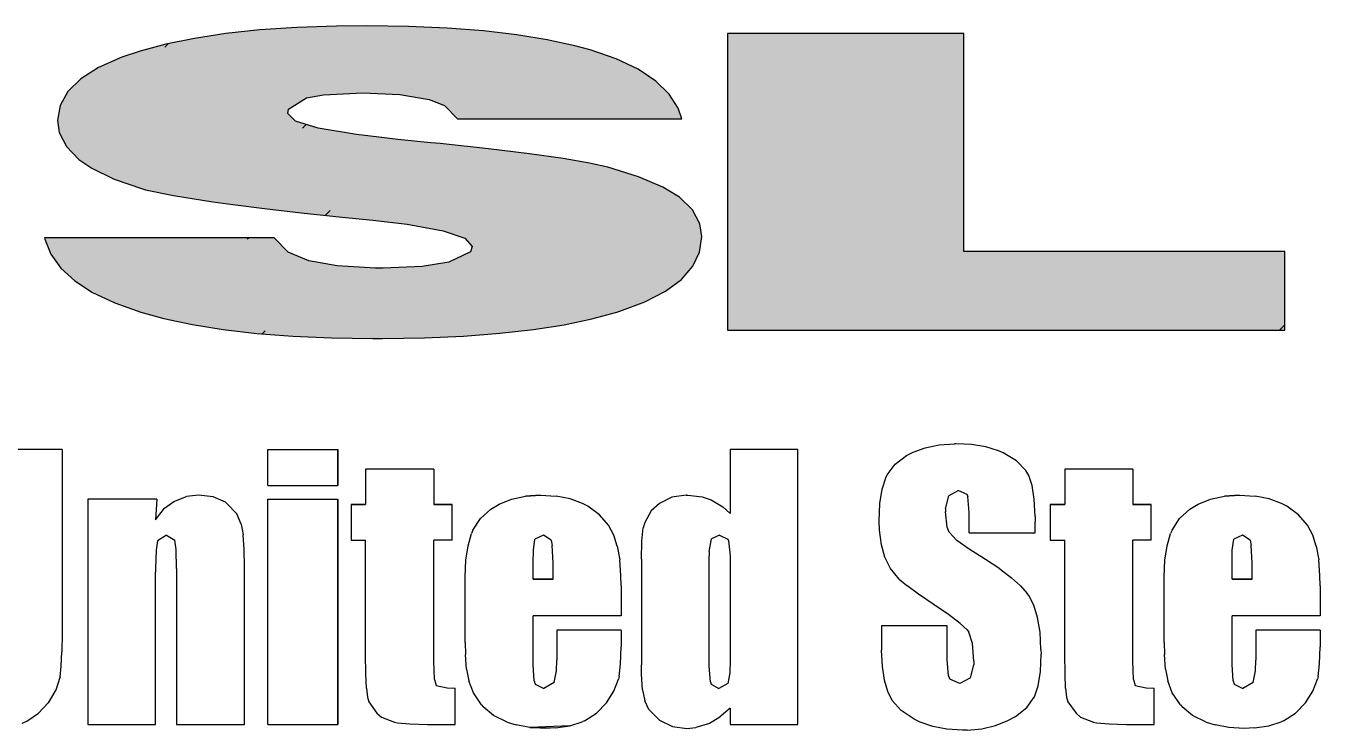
# Model space of a CAD drawing. Header units: millimetres. Extents: x -74 to 521, y -177 to 244.
# Drawn here: x 462.7 to 469.84, y -85.91 to -82.03 of the extents above; entities that cross this region are included whole.
import ezdxf

# ---------------------------------------------------------------- set-up
doc = ezdxf.new("R2010")
doc.units = ezdxf.units.MM

# ---------------------------------------------------------------- blocks, each defined once
blk = doc.blocks.new('Unknown-251777438-5458')
at = {"linetype": 'Continuous'}
for points in [[(464.8091, -82.0317), (464.5793, -82.0282), (462.9308, -82.391)], [(464.5793, -82.0282), (464.4128, -82.03), (462.9308, -82.391)], [(464.4128, -82.03), (464.1943, -82.0378), (462.9308, -82.391)], [(465.0233, -82.0404), (464.8091, -82.0317), (462.9308, -82.391)], [(464.1943, -82.0378), (463.9905, -82.0509), (462.9308, -82.391)], [(465.2227, -82.0562), (465.0233, -82.0404), (462.9308, -82.391)], [(463.9905, -82.0509), (463.8023, -82.071), (462.9308, -82.391)], [(465.4065, -82.0772), (465.2227, -82.0562), (462.9308, -82.391)], [(463.8023, -82.071), (463.6298, -82.0973), (462.9308, -82.391)], [(465.5748, -82.1043), (465.4065, -82.0772), (462.9308, -82.391)], [(467.8729, -82.0701), (466.5696, -82.0701), (467.8729, -83.2729)], [(466.5696, -82.0701), (466.5696, -83.7072), (467.8729, -83.2729)], [(463.6298, -82.0973), (463.4719, -82.1287), (462.9308, -82.391)], [(465.7274, -82.1384), (465.5748, -82.1043), (462.9308, -82.391)], [(463.4719, -82.1287), (463.3289, -82.1672), (462.9308, -82.391)], [(465.8106, -82.1602), (465.7274, -82.1384), (462.9308, -82.391)], [(465.9554, -82.2109), (465.8106, -82.1602), (462.9308, -82.391)], [(463.3289, -82.1672), (463.2283, -82.2013), (462.9308, -82.391)], [(463.2283, -82.2013), (463.1008, -82.2581), (462.9308, -82.391)], [(466.0768, -82.2677), (465.9554, -82.2109), (462.9308, -82.391)], [(463.1008, -82.2581), (463.0019, -82.3211), (462.9308, -82.391)], [(466.174, -82.3324), (466.0768, -82.2677), (462.9308, -82.391)], [(466.2477, -82.4041), (466.174, -82.3324), (462.9308, -82.391)], [(462.8884, -82.467), (462.8745, -82.5492), (462.9308, -82.391)], [(462.8745, -82.5492), (462.884, -82.6157), (462.9308, -82.391)], [(462.884, -82.6157), (462.923, -82.6935), (462.9308, -82.391)], [(462.923, -82.6935), (462.9924, -82.7651), (462.9308, -82.391)], [(462.9924, -82.7651), (463.0626, -82.8132), (462.9308, -82.391)], [(463.0626, -82.8132), (463.1866, -82.8735), (462.9308, -82.391)], [(463.1866, -82.8735), (463.3427, -82.9269), (462.9308, -82.391)], [(463.3427, -82.9269), (463.3592, -82.9321), (462.9308, -82.391)], [(463.3592, -82.9321), (463.5136, -82.9636), (462.9308, -82.391)], [(463.5136, -82.9636), (463.7312, -82.9985), (462.9308, -82.391)], [(463.7312, -82.9985), (463.8413, -83.0134), (462.9308, -82.391)], [(463.8413, -83.0134), (464.0156, -83.0361), (462.9308, -82.391)], [(464.0156, -83.0361), (464.2168, -83.0597), (462.9308, -82.391)], [(464.2168, -83.0597), (464.444, -83.0842), (462.9308, -82.391)], [(464.444, -83.0842), (464.6122, -83.1008), (462.9308, -82.391)], [(464.6122, -83.1008), (464.8021, -83.1227), (462.9308, -82.391)], [(464.8021, -83.1227), (465.0016, -83.1585), (462.9308, -82.391)], [(465.0016, -83.1585), (465.1204, -83.1996), (462.9308, -82.391)], [(465.1204, -83.1996), (466.1133, -83.5501), (462.9308, -82.391)], [(466.1133, -83.5501), (466.226, -83.4916), (462.9308, -82.391)], [(466.226, -83.4916), (466.3144, -83.4269), (462.9308, -82.391)], [(466.3144, -83.4269), (466.3769, -83.3543), (462.9308, -82.391)], [(466.3769, -83.3543), (466.415, -83.2757), (462.9308, -82.391)], [(466.415, -83.2757), (466.4272, -83.1909), (462.9308, -82.391)], [(466.4272, -83.1909), (466.4168, -83.12), (462.9308, -82.391)], [(466.4168, -83.12), (466.3751, -83.0422), (462.9308, -82.391)], [(466.3751, -83.0422), (466.3032, -82.9723), (462.9308, -82.391)], [(466.3032, -82.9723), (466.213, -82.9181), (462.9308, -82.391)], [(466.213, -82.9181), (466.0786, -82.8604), (462.9308, -82.391)], [(466.0786, -82.8604), (464.5229, -82.6279), (462.9308, -82.391)], [(464.5229, -82.6279), (464.3122, -82.5929), (462.9308, -82.391)], [(464.3122, -82.5929), (464.1865, -82.5536), (462.9308, -82.391)], [(464.1865, -82.5536), (464.144, -82.5107), (462.9308, -82.391)], [(464.144, -82.5107), (464.1483, -82.488), (462.9308, -82.391)], [(464.1483, -82.488), (464.2463, -82.426), (462.9308, -82.391)], [(464.2463, -82.426), (464.3417, -82.4085), (462.9308, -82.391)], [(464.3417, -82.4085), (464.5576, -82.398), (462.9308, -82.391)], [(464.5576, -82.398), (466.2477, -82.4041), (462.9308, -82.391)], [(464.7614, -82.4067), (466.2477, -82.4041), (464.5576, -82.398)], [(466.2971, -82.4819), (466.2477, -82.4041), (464.7614, -82.4067)], [(464.9235, -82.4338), (466.317, -82.5413), (464.7614, -82.4067)], [(466.317, -82.5413), (466.2971, -82.4819), (464.7614, -82.4067)], [(465.0076, -82.467), (466.317, -82.5413), (464.9235, -82.4338)], [(465.0805, -82.5413), (466.317, -82.5413), (465.0076, -82.467)], [(464.6781, -82.6462), (464.5229, -82.6279), (466.0786, -82.8604)], [(464.7501, -82.6541), (464.6781, -82.6462), (466.0786, -82.8604)], [(464.9331, -82.6725), (464.7501, -82.6541), (466.0786, -82.8604)], [(464.9842, -82.6768), (464.9331, -82.6725), (466.0786, -82.8604)], [(465.2504, -82.7057), (464.9842, -82.6768), (466.0786, -82.8604)], [(465.4768, -82.7337), (465.2504, -82.7057), (466.0786, -82.8604)], [(465.6623, -82.7599), (465.4768, -82.7337), (466.0786, -82.8604)], [(465.808, -82.7852), (465.6623, -82.7599), (466.0786, -82.8604)], [(465.9095, -82.808), (465.808, -82.7852), (466.0786, -82.8604)], [(464.0694, -83.197), (462.8025, -83.197), (464.1466, -83.2757)], [(464.1466, -83.2757), (462.8025, -83.197), (464.2593, -83.3246)], [(464.2593, -83.3246), (462.8025, -83.197), (464.4154, -83.3526)], [(462.8025, -83.197), (462.8042, -83.2048), (464.4154, -83.3526)], [(462.8042, -83.2048), (462.8372, -83.2879), (464.4154, -83.3526)], [(465.1603, -83.2451), (465.6675, -83.6769), (465.1204, -83.1996)], [(465.6675, -83.6769), (465.821, -83.6446), (465.1204, -83.1996)], [(465.821, -83.6446), (465.9589, -83.607), (465.1204, -83.1996)], [(465.9589, -83.607), (465.9745, -83.6017), (465.1204, -83.1996)], [(465.9745, -83.6017), (466.1133, -83.5501), (465.1204, -83.1996)], [(464.4154, -83.3526), (462.8372, -83.2879), (464.6278, -83.3639)], [(462.8372, -83.2879), (462.8918, -83.3648), (464.6278, -83.3639)], [(465.0311, -83.3316), (464.385, -83.7495), (465.1507, -83.2739)], [(464.385, -83.7495), (464.6122, -83.753), (465.1507, -83.2739)], [(464.6122, -83.753), (464.6669, -83.753), (465.1507, -83.2739)], [(464.6669, -83.753), (464.8975, -83.7486), (465.1507, -83.2739)], [(464.8975, -83.7486), (465.1134, -83.739), (465.1507, -83.2739)], [(465.1507, -83.2739), (465.1134, -83.739), (465.1603, -83.2451)], [(465.1134, -83.739), (465.3137, -83.7232), (465.1603, -83.2451)], [(465.3137, -83.7232), (465.4984, -83.7031), (465.1603, -83.2451)], [(465.4984, -83.7031), (465.6675, -83.6769), (465.1603, -83.2451)], [(467.8729, -83.2729), (466.5696, -83.7072), (469.643, -83.7072)], [(469.643, -83.2729), (467.8729, -83.2729), (469.643, -83.7072)], [(464.6703, -83.3639), (462.969, -83.4348), (464.8845, -83.3552)], [(462.969, -83.4348), (463.0678, -83.4986), (464.8845, -83.3552)], [(463.0678, -83.4986), (463.1901, -83.5563), (464.8845, -83.3552)], [(463.1901, -83.5563), (463.3341, -83.607), (464.8845, -83.3552)], [(464.8845, -83.3552), (463.3341, -83.607), (465.0311, -83.3316)], [(463.3341, -83.607), (463.4607, -83.6419), (465.0311, -83.3316)], [(463.4607, -83.6419), (463.6176, -83.676), (465.0311, -83.3316)], [(463.6176, -83.676), (463.7884, -83.7031), (465.0311, -83.3316)], [(463.7884, -83.7031), (463.9731, -83.725), (465.0311, -83.3316)], [(463.9731, -83.725), (464.1717, -83.7407), (465.0311, -83.3316)], [(464.1717, -83.7407), (464.385, -83.7495), (465.0311, -83.3316)], [(464.6278, -83.3639), (462.8918, -83.3648), (464.6703, -83.3639)], [(462.8918, -83.3648), (462.969, -83.4348), (464.6703, -83.3639)]]:
    blk.add_hatch(color=3, dxfattribs=at).paths.add_polyline_path(points)
at = {"color": 3, "linetype": 'Continuous'}
for p, q in [((463.8023, -82.071), (463.6298, -82.0973)), ((463.9905, -82.0509), (463.8023, -82.071)), ((464.1943, -82.0378), (463.9905, -82.0509)), ((464.4128, -82.03), (464.1943, -82.0378)), ((464.5793, -82.0282), (464.4128, -82.03)), ((464.8091, -82.0317), (464.5793, -82.0282)), ((465.0233, -82.0404), (464.8091, -82.0317)), ((465.2227, -82.0562), (465.0233, -82.0404)), ((465.4065, -82.0772), (465.2227, -82.0562)), ((465.5748, -82.1043), (465.4065, -82.0772)), ((466.5696, -82.0701), (466.5696, -83.7072)), ((467.8729, -82.0701), (466.5696, -82.0701)), ((467.8729, -83.2729), (467.8729, -82.0701)), ((463.4719, -82.1287), (463.3289, -82.1672)), ((463.4651, -82.1465), (463.4854, -82.126)), ((463.6298, -82.0973), (463.4719, -82.1287)), ((465.7274, -82.1384), (465.5748, -82.1043)), ((465.8106, -82.1602), (465.7274, -82.1384)), ((463.2283, -82.2013), (463.1008, -82.2581)), ((463.3289, -82.1672), (463.2283, -82.2013)), ((465.9554, -82.2109), (465.8106, -82.1602)), ((466.0768, -82.2677), (465.9554, -82.2109)), ((463.1008, -82.2581), (463.0019, -82.3211)), ((466.174, -82.3324), (466.0768, -82.2677)), ((463.0019, -82.3211), (462.9308, -82.391)), ((466.2477, -82.4041), (466.174, -82.3324)), ((462.9308, -82.391), (462.8884, -82.467)), ((464.1483, -82.488), (464.2463, -82.426)), ((464.2463, -82.426), (464.3417, -82.4085)), ((464.3417, -82.4085), (464.5576, -82.398)), ((464.5576, -82.398), (464.7614, -82.4067)), ((464.7614, -82.4067), (464.9235, -82.4338)), ((464.9235, -82.4338), (465.0076, -82.467)), ((466.2971, -82.4819), (466.2477, -82.4041)), ((462.8884, -82.467), (462.8745, -82.5492)), ((464.144, -82.5107), (464.1483, -82.488)), ((465.0076, -82.467), (465.0805, -82.5413)), ((466.317, -82.5413), (466.2971, -82.4819)), ((462.8745, -82.5492), (462.884, -82.6157)), ((464.1865, -82.5536), (464.144, -82.5107)), ((464.3122, -82.5929), (464.1865, -82.5536)), ((464.2258, -82.5924), (464.2459, -82.5722)), ((465.0805, -82.5413), (466.317, -82.5413)), ((462.884, -82.6157), (462.923, -82.6935)), ((464.5229, -82.6279), (464.3122, -82.5929)), ((464.6781, -82.6462), (464.5229, -82.6279)), ((464.7501, -82.6541), (464.6781, -82.6462)), ((462.923, -82.6935), (462.9924, -82.7651)), ((464.9331, -82.6725), (464.7501, -82.6541)), ((464.9842, -82.6768), (464.9331, -82.6725)), ((465.2504, -82.7057), (464.9842, -82.6768)), ((465.4768, -82.7337), (465.2504, -82.7057)), ((462.9924, -82.7651), (463.0626, -82.8132)), ((465.6623, -82.7599), (465.4768, -82.7337)), ((465.808, -82.7852), (465.6623, -82.7599)), ((465.9095, -82.808), (465.808, -82.7852)), ((463.0626, -82.8132), (463.1866, -82.8735)), ((466.0786, -82.8604), (465.9095, -82.808)), ((466.213, -82.9181), (466.0786, -82.8604)), ((463.1866, -82.8735), (463.3427, -82.9269)), ((463.3427, -82.9269), (463.3592, -82.9321)), ((463.3592, -82.9321), (463.5136, -82.9636)), ((466.3032, -82.9723), (466.213, -82.9181)), ((463.5136, -82.9636), (463.7312, -82.9985)), ((463.7312, -82.9985), (463.8413, -83.0134)), ((466.3751, -83.0422), (466.3032, -82.9723)), ((463.8413, -83.0134), (464.0156, -83.0361)), ((464.0156, -83.0361), (464.2168, -83.0597)), ((464.2168, -83.0597), (464.444, -83.0842)), ((464.3496, -83.074), (464.3769, -83.0465)), ((466.4168, -83.12), (466.3751, -83.0422)), ((464.444, -83.0842), (464.6122, -83.1008)), ((464.6122, -83.1008), (464.8021, -83.1227)), ((464.8021, -83.1227), (465.0016, -83.1585)), ((466.4272, -83.1909), (466.4168, -83.12)), ((464.0694, -83.197), (462.8025, -83.197)), ((462.8025, -83.197), (462.8042, -83.2048)), ((462.8042, -83.2048), (462.8372, -83.2879)), ((463.9206, -83.2033), (463.9269, -83.197)), ((464.1466, -83.2757), (464.0694, -83.197)), ((465.0016, -83.1585), (465.1204, -83.1996)), ((465.1204, -83.1996), (465.1603, -83.2451)), ((466.415, -83.2757), (466.4272, -83.1909)), ((462.8372, -83.2879), (462.8918, -83.3648)), ((464.2593, -83.3246), (464.1466, -83.2757)), ((465.1507, -83.2739), (465.0311, -83.3316)), ((465.1603, -83.2451), (465.1507, -83.2739)), ((466.3769, -83.3543), (466.415, -83.2757)), ((469.643, -83.2729), (467.8729, -83.2729)), ((469.643, -83.7072), (469.643, -83.2729)), ((464.4154, -83.3526), (464.2593, -83.3246)), ((464.6278, -83.3639), (464.4154, -83.3526)), ((464.8845, -83.3552), (464.6703, -83.3639)), ((465.0311, -83.3316), (464.8845, -83.3552)), ((466.3144, -83.4269), (466.3769, -83.3543)), ((462.8918, -83.3648), (462.969, -83.4348)), ((464.6703, -83.3639), (464.6278, -83.3639)), ((466.226, -83.4916), (466.3144, -83.4269)), ((462.969, -83.4348), (463.0678, -83.4986)), ((463.0678, -83.4986), (463.1901, -83.5563)), ((466.1133, -83.5501), (466.226, -83.4916)), ((463.1901, -83.5563), (463.3341, -83.607)), ((465.9745, -83.6017), (466.1133, -83.5501)), ((463.3341, -83.607), (463.4607, -83.6419)), ((463.4607, -83.6419), (463.6176, -83.676)), ((465.6675, -83.6769), (465.821, -83.6446)), ((465.821, -83.6446), (465.9589, -83.607)), ((465.9589, -83.607), (465.9745, -83.6017)), ((463.6176, -83.676), (463.7884, -83.7031)), ((463.7884, -83.7031), (463.9731, -83.725)), ((464.0023, -83.7273), (464.0198, -83.7096)), ((465.3137, -83.7232), (465.4984, -83.7031)), ((465.4984, -83.7031), (465.6675, -83.6769)), ((466.5696, -83.7072), (469.643, -83.7072)), ((469.6129, -83.7072), (469.643, -83.6769)), ((463.9731, -83.725), (464.1717, -83.7407)), ((464.1717, -83.7407), (464.385, -83.7495)), ((464.385, -83.7495), (464.6122, -83.753)), ((464.6122, -83.753), (464.6669, -83.753)), ((464.6669, -83.753), (464.8975, -83.7486)), ((464.8975, -83.7486), (465.1134, -83.739)), ((465.1134, -83.739), (465.3137, -83.7232)), ((467.5917, -84.3793), (467.6596, -84.3549)), ((467.6596, -84.3549), (467.7353, -84.3392)), ((467.7353, -84.3392), (467.8207, -84.3343)), ((467.8294, -84.3343), (467.8207, -84.3343)), ((467.9148, -84.3382), (467.8294, -84.3343)), ((467.9934, -84.351), (467.9148, -84.3382)), ((468.0632, -84.3725), (467.9934, -84.351)), ((462.8997, -84.3656), (462.5097, -84.3656)), ((462.8997, -84.3656), (462.8997, -85.3789)), ((464.0339, -84.5632), (464.0339, -84.3656)), ((464.0339, -84.3656), (464.42, -84.3656)), ((464.42, -84.3656), (464.42, -84.5632)), ((464.42, -84.5632), (464.42, -84.3656)), ((464.42, -84.3656), (464.42, -84.3656)), ((464.42, -84.5632), (464.42, -84.3656)), ((466.9572, -84.3656), (466.5827, -84.3656)), ((466.5827, -84.3656), (466.5827, -84.7177)), ((466.9572, -85.8817), (466.9572, -84.3656)), ((467.4937, -84.4458), (467.5558, -84.3979)), ((467.5558, -84.3979), (467.5917, -84.3793)), ((468.0894, -84.3832), (468.0632, -84.3725)), ((468.1632, -84.4282), (468.0894, -84.3832)), ((468.2146, -84.4801), (468.1632, -84.4282)), ((464.9498, -84.4732), (464.5733, -84.4732)), ((464.5733, -84.4732), (464.5733, -84.6688)), ((464.9498, -84.4732), (464.9498, -84.6688)), ((467.45, -84.5055), (467.4937, -84.4458)), ((468.2311, -84.5084), (468.2146, -84.4801)), ((468.8045, -84.4732), (468.429, -84.4732)), ((468.429, -84.4732), (468.429, -84.6688)), ((468.8045, -84.4732), (468.8045, -84.6688)), ((464.0339, -84.5632), (464.42, -84.5632)), ((467.4219, -84.5837), (467.4423, -84.5212)), ((467.4423, -84.5212), (467.45, -84.5055)), ((468.2485, -84.5642), (468.2311, -84.5084)), ((468.2602, -84.6395), (468.2485, -84.5642)), ((463.4217, -84.6395), (463.0404, -84.6395)), ((463.0404, -84.6395), (463.0404, -85.8817)), ((463.4217, -84.6395), (463.4149, -84.753)), ((463.5148, -84.6512), (463.5857, -84.6239)), ((463.6507, -84.617), (463.5857, -84.6239)), ((463.7331, -84.6268), (463.6507, -84.617)), ((463.8001, -84.6561), (463.7331, -84.6268)), ((464.0339, -85.8817), (464.0339, -84.6395)), ((464.0339, -84.6395), (464.42, -84.6395)), ((464.42, -84.6395), (464.42, -85.8817)), ((464.42, -85.8817), (464.42, -84.6395)), ((464.42, -84.6395), (464.42, -84.6395)), ((464.42, -85.8817), (464.42, -84.6395)), ((465.3088, -84.6659), (465.3777, -84.6385)), ((465.3777, -84.6385), (465.4543, -84.6219)), ((465.4543, -84.6219), (465.5368, -84.617)), ((465.4543, -84.6219), (465.5368, -84.617)), ((465.5368, -84.617), (465.4543, -84.6219)), ((465.5368, -84.617), (465.6231, -84.6219)), ((465.5368, -84.617), (465.5368, -84.617)), ((465.7007, -84.6366), (465.6231, -84.6219)), ((465.7696, -84.662), (465.7007, -84.6366)), ((466.2625, -84.6287), (466.1946, -84.662)), ((466.3411, -84.617), (466.2625, -84.6287)), ((466.3411, -84.617), (466.3498, -84.617)), ((466.3498, -84.617), (466.4284, -84.6258)), ((466.4284, -84.6258), (466.4779, -84.6424)), ((466.4779, -84.6424), (466.5429, -84.6816)), ((467.4093, -84.663), (467.4219, -84.5837)), ((467.7712, -84.6923), (467.7896, -84.6199)), ((467.842, -84.5906), (467.7896, -84.6199)), ((467.842, -84.5906), (467.8886, -84.6121)), ((467.8886, -84.6121), (467.8944, -84.6248)), ((467.9022, -84.7119), (467.8944, -84.6248)), ((468.265, -84.7344), (468.2602, -84.6395)), ((469.1635, -84.6659), (469.2323, -84.6385)), ((469.2323, -84.6385), (469.309, -84.6219)), ((469.309, -84.6219), (469.3915, -84.617)), ((469.309, -84.6219), (469.3915, -84.617)), ((469.3915, -84.617), (469.309, -84.6219)), ((469.3915, -84.617), (469.4778, -84.6219)), ((469.3915, -84.617), (469.3915, -84.617)), ((469.5554, -84.6366), (469.4778, -84.6219)), ((469.6243, -84.662), (469.5554, -84.6366)), ((463.4149, -84.753), (463.4644, -84.6894)), ((463.4644, -84.6894), (463.5148, -84.6512)), ((463.8001, -84.6561), (463.8078, -84.663)), ((463.8622, -84.7197), (463.8078, -84.663)), ((464.4928, -84.6688), (464.4928, -84.8654)), ((464.4928, -84.6688), (464.4928, -84.6688)), ((464.4928, -84.6688), (464.5733, -84.6688)), ((464.5733, -84.6688), (464.4928, -84.6688)), ((464.5733, -84.6688), (464.4928, -84.6688)), ((465.0507, -84.6688), (464.9498, -84.6688)), ((464.9498, -84.6688), (465.0507, -84.6688)), ((464.9498, -84.6688), (465.0507, -84.6688)), ((465.0507, -84.8654), (465.0507, -84.6688)), ((465.0507, -84.6688), (465.0507, -84.6688)), ((465.2069, -84.7461), (465.2632, -84.6933)), ((465.2632, -84.6933), (465.3088, -84.6659)), ((465.7978, -84.6767), (465.7696, -84.662)), ((465.8628, -84.7246), (465.7978, -84.6767)), ((466.147, -84.7031), (466.1121, -84.7676)), ((466.1946, -84.662), (466.147, -84.7031)), ((466.5429, -84.6816), (466.5827, -84.7177)), ((467.4054, -84.7598), (467.4093, -84.663)), ((467.7712, -84.6923), (467.7712, -84.708)), ((467.7799, -84.7931), (467.7712, -84.708)), ((467.9022, -84.8244), (467.9022, -84.7119)), ((468.3475, -84.6688), (468.3475, -84.8654)), ((468.3475, -84.6688), (468.3475, -84.6688)), ((468.3475, -84.6688), (468.429, -84.6688)), ((468.429, -84.6688), (468.3475, -84.6688)), ((468.429, -84.6688), (468.3475, -84.6688)), ((468.9054, -84.6688), (468.8045, -84.6688)), ((468.8045, -84.6688), (468.9054, -84.6688)), ((468.8045, -84.6688), (468.9054, -84.6688)), ((468.9054, -84.8654), (468.9054, -84.6688)), ((468.9054, -84.6688), (468.9054, -84.6688)), ((469.0616, -84.7461), (469.1179, -84.6933)), ((469.1179, -84.6933), (469.1635, -84.6659)), ((469.6524, -84.6767), (469.6243, -84.662)), ((469.7175, -84.7246), (469.6524, -84.6767)), ((463.4149, -84.753), (463.4149, -84.753)), ((463.8874, -84.7774), (463.8622, -84.7197)), ((463.8874, -84.7774), (463.8971, -84.8361)), ((465.1652, -84.8107), (465.2069, -84.7461)), ((465.9122, -84.7833), (465.8628, -84.7246)), ((465.9414, -84.8371), (465.9122, -84.7833)), ((466.1121, -84.7676), (466.1043, -84.798)), ((467.4064, -84.8097), (467.4054, -84.7598)), ((468.265, -84.7344), (468.265, -84.7647)), ((468.265, -84.8244), (468.265, -84.7647)), ((469.0208, -84.8107), (469.0616, -84.7461)), ((469.7669, -84.7833), (469.7175, -84.7246)), ((469.796, -84.8371), (469.7669, -84.7833)), ((463.475, -84.8371), (463.4256, -84.8684)), ((463.475, -84.8371), (463.5216, -84.8645)), ((463.9029, -84.9163), (463.8971, -84.8361)), ((465.138, -84.8967), (465.1574, -84.8292)), ((465.1652, -84.8107), (465.1574, -84.8292)), ((465.498, -84.9202), (465.5057, -84.8596)), ((465.5542, -84.8371), (465.5057, -84.8596)), ((465.596, -84.8645), (465.5542, -84.8371)), ((465.9608, -84.8987), (465.9414, -84.8371)), ((466.0966, -84.8713), (466.1043, -84.798)), ((466.4682, -84.928), (466.4798, -84.8576)), ((466.5245, -84.8371), (466.4798, -84.8576)), ((466.5245, -84.8371), (466.571, -84.8596)), ((466.571, -84.8596), (466.5739, -84.8684)), ((467.4171, -84.8909), (467.4064, -84.8097)), ((467.7916, -84.8214), (467.7799, -84.7931)), ((467.7916, -84.8214), (467.8333, -84.8674)), ((467.9022, -84.8244), (468.265, -84.8244)), ((468.9927, -84.8967), (469.0121, -84.8292)), ((469.0208, -84.8107), (469.0121, -84.8292)), ((469.3527, -84.9202), (469.3614, -84.8596)), ((469.4089, -84.8371), (469.3614, -84.8596)), ((469.4506, -84.8645), (469.4089, -84.8371)), ((469.8154, -84.8987), (469.796, -84.8371)), ((463.4178, -84.9212), (463.4149, -85.019)), ((463.4256, -84.8684), (463.4178, -84.9212)), ((463.5274, -84.9163), (463.5216, -84.8645)), ((463.5304, -85.021), (463.5274, -84.9163)), ((463.9049, -85.0112), (463.9029, -84.9163)), ((464.4928, -84.8654), (464.5733, -84.8654)), ((464.5733, -85.4963), (464.5733, -84.8654)), ((464.9498, -85.5305), (464.9498, -84.8654)), ((465.0507, -84.8654), (464.9498, -84.8654)), ((465.1264, -84.976), (465.138, -84.8967)), ((465.497, -84.9897), (465.498, -84.9202)), ((465.596, -84.8645), (465.6018, -84.8948)), ((465.6066, -84.9897), (465.6018, -84.8948)), ((465.9608, -84.8987), (465.9743, -84.973)), ((466.0937, -84.9701), (466.0966, -84.8713)), ((466.4682, -84.928), (466.4682, -84.9515)), ((466.5739, -84.8684), (466.5827, -84.9515)), ((467.4365, -84.9584), (467.4171, -84.8909)), ((467.9012, -84.9143), (467.8333, -84.8674)), ((467.9924, -84.9711), (467.9012, -84.9143)), ((468.3475, -84.8654), (468.429, -84.8654)), ((468.429, -85.4963), (468.429, -84.8654)), ((468.8045, -85.5305), (468.8045, -84.8654)), ((468.9054, -84.8654), (468.8045, -84.8654)), ((468.9811, -84.976), (468.9927, -84.8967)), ((469.3517, -84.9897), (469.3527, -84.9202)), ((469.4506, -84.8645), (469.4574, -84.8948)), ((469.4613, -84.9897), (469.4574, -84.8948)), ((469.8154, -84.8987), (469.829, -84.973)), ((465.1215, -85.0679), (465.1264, -84.976)), ((465.497, -85.0796), (465.497, -84.9897)), ((465.6066, -85.0796), (465.6066, -84.9897)), ((465.9811, -85.0601), (465.9743, -84.973)), ((466.0937, -84.9701), (466.0937, -85.5521)), ((466.4682, -85.5599), (466.4682, -84.9515)), ((466.5827, -84.9515), (466.5827, -85.5266)), ((467.4685, -85.0219), (467.4365, -84.9584)), ((468.07, -85.0239), (467.9924, -84.9711)), ((468.9772, -85.0679), (468.9811, -84.976)), ((469.3517, -85.0796), (469.3517, -84.9897)), ((469.4613, -85.0796), (469.4613, -84.9897)), ((469.8358, -85.0601), (469.829, -84.973)), ((463.4149, -85.019), (463.4149, -85.0415)), ((463.4149, -85.8817), (463.4149, -85.0415)), ((463.5304, -85.021), (463.5304, -85.8817)), ((463.9049, -85.8817), (463.9049, -85.0112)), ((465.1215, -85.4298), (465.1215, -85.0679)), ((465.9821, -85.1178), (465.9811, -85.0601)), ((467.5151, -85.0796), (467.4685, -85.0219)), ((468.07, -85.0239), (468.1341, -85.0728)), ((468.1845, -85.1178), (468.1341, -85.0728)), ((468.9772, -85.4298), (468.9772, -85.0679)), ((469.8368, -85.1178), (469.8358, -85.0601)), ((465.497, -85.0796), (465.497, -85.0796)), ((465.497, -85.0796), (465.6066, -85.0796)), ((465.6066, -85.0796), (465.497, -85.0796)), ((465.6066, -85.0796), (465.497, -85.0796)), ((465.9821, -85.1178), (465.9821, -85.2821)), ((467.5151, -85.0796), (467.5151, -85.0806)), ((467.5151, -85.0806), (467.5577, -85.1158)), ((467.6218, -85.1628), (467.5577, -85.1158)), ((468.1845, -85.1178), (468.2214, -85.1589)), ((469.3517, -85.0796), (469.3517, -85.0796)), ((469.3517, -85.0796), (469.4613, -85.0796)), ((469.4613, -85.0796), (469.3517, -85.0796)), ((469.4613, -85.0796), (469.3517, -85.0796)), ((469.8368, -85.1178), (469.8368, -85.2821)), ((467.7081, -85.2215), (467.6218, -85.1628)), ((468.2301, -85.1706), (468.2214, -85.1589)), ((468.2582, -85.2244), (468.2301, -85.1706)), ((465.497, -85.5511), (465.497, -85.2821)), ((465.9821, -85.2821), (465.497, -85.2821)), ((467.7867, -85.2753), (467.7081, -85.2215)), ((467.8517, -85.3242), (467.7867, -85.2753)), ((468.2786, -85.2919), (468.2582, -85.2244)), ((469.3517, -85.5511), (469.3517, -85.2821)), ((469.8368, -85.2821), (469.3517, -85.2821)), ((467.7799, -85.3379), (467.4171, -85.3379)), ((467.4171, -85.3379), (467.4171, -85.4376)), ((467.7799, -85.5227), (467.7799, -85.3379)), ((467.8517, -85.3242), (467.8905, -85.3594)), ((467.8905, -85.3594), (467.9002, -85.3721)), ((468.2922, -85.3731), (468.2786, -85.2919)), ((462.8997, -85.3789), (462.8987, -85.4807)), ((465.1215, -85.4298), (465.1235, -85.4953)), ((465.9821, -85.3623), (465.627, -85.3623)), ((465.627, -85.3623), (465.627, -85.5266)), ((465.9821, -85.3623), (465.9821, -85.4542)), ((467.9196, -85.4357), (467.9002, -85.3721)), ((468.297, -85.4679), (468.2922, -85.3731)), ((468.9772, -85.4298), (468.9781, -85.4953)), ((469.8368, -85.3623), (469.4817, -85.3623)), ((469.4817, -85.3623), (469.4817, -85.5266)), ((469.8368, -85.3623), (469.8368, -85.4542)), ((462.8949, -85.5609), (462.8987, -85.4807)), ((464.5743, -85.6019), (464.5733, -85.4963)), ((465.1293, -85.5775), (465.1235, -85.4953)), ((465.9792, -85.5472), (465.9821, -85.4542)), ((467.4171, -85.4376), (467.418, -85.4728)), ((467.4229, -85.5628), (467.418, -85.4728)), ((467.9264, -85.5335), (467.9196, -85.4357)), ((468.2941, -85.5902), (468.298, -85.4934)), ((468.297, -85.4679), (468.298, -85.4934)), ((468.43, -85.6019), (468.429, -85.4963)), ((468.9849, -85.5775), (468.9781, -85.4953)), ((469.8339, -85.5472), (469.8368, -85.4542)), ((462.889, -85.6186), (462.8949, -85.5609)), ((464.9537, -85.6342), (464.9498, -85.5305)), ((465.5028, -85.6411), (465.497, -85.5511)), ((465.6251, -85.5863), (465.627, -85.5266)), ((465.9705, -85.6176), (465.9792, -85.5472)), ((466.0937, -85.6049), (466.0937, -85.5521)), ((466.475, -85.6469), (466.4682, -85.5599)), ((466.5827, -85.5266), (466.5807, -85.5961)), ((467.4345, -85.6381), (467.4229, -85.5628)), ((467.7877, -85.6127), (467.7799, -85.5227)), ((467.908, -85.6254), (467.9264, -85.553)), ((467.9264, -85.5335), (467.9264, -85.553)), ((468.8084, -85.6342), (468.8045, -85.5305)), ((469.3575, -85.6411), (469.3517, -85.5511)), ((469.4797, -85.5863), (469.4817, -85.5266)), ((469.8261, -85.6176), (469.8339, -85.5472)), ((462.8667, -85.69), (462.889, -85.6205)), ((462.889, -85.6186), (462.889, -85.6205)), ((464.5782, -85.6821), (464.5743, -85.6019)), ((464.9537, -85.6342), (464.9624, -85.6665)), ((465.1293, -85.5775), (465.1419, -85.6411)), ((465.1671, -85.7076), (465.1419, -85.6411)), ((465.5028, -85.6411), (465.5086, -85.6596)), ((465.6124, -85.6508), (465.6251, -85.5863)), ((465.9414, -85.6988), (465.9685, -85.6313)), ((465.9705, -85.6176), (465.9685, -85.6313)), ((466.1005, -85.69), (466.0937, -85.6049)), ((466.5807, -85.5961), (466.5701, -85.6567)), ((467.452, -85.7007), (467.4345, -85.6381)), ((467.7877, -85.6127), (467.7954, -85.6323)), ((467.8498, -85.6567), (467.7954, -85.6323)), ((467.908, -85.6254), (467.8498, -85.6567)), ((468.2815, -85.6685), (468.2941, -85.5902)), ((468.4329, -85.6821), (468.43, -85.6019)), ((468.8084, -85.6342), (468.8171, -85.6665)), ((468.9849, -85.5775), (468.9966, -85.6411)), ((469.0218, -85.7076), (468.9966, -85.6411)), ((469.3575, -85.6411), (469.3633, -85.6596)), ((469.4681, -85.6508), (469.4797, -85.5863)), ((469.797, -85.6988), (469.8232, -85.6313)), ((469.8261, -85.6176), (469.8232, -85.6313)), ((462.824, -85.7623), (462.8667, -85.69)), ((464.5782, -85.6821), (464.584, -85.731)), ((464.9624, -85.6665), (465.0226, -85.6802)), ((465.0226, -85.6802), (465.0662, -85.6812)), ((465.0662, -85.8817), (465.0662, -85.6812)), ((465.2117, -85.7731), (465.1671, -85.7076)), ((465.5086, -85.6596), (465.5552, -85.6841)), ((465.6124, -85.6508), (465.5552, -85.6841)), ((465.9006, -85.7633), (465.9414, -85.6988)), ((466.1005, -85.69), (466.1121, -85.7506)), ((466.475, -85.6469), (466.4789, -85.6596)), ((466.4789, -85.6596), (466.5215, -85.6841)), ((466.5701, -85.6567), (466.5215, -85.6841)), ((467.4762, -85.7496), (467.452, -85.7007)), ((467.8498, -85.6567), (467.8498, -85.6567)), ((468.2621, -85.7291), (468.2815, -85.6685)), ((468.4329, -85.6821), (468.4387, -85.731)), ((468.8171, -85.6665), (468.8772, -85.6802)), ((468.8772, -85.6802), (468.9209, -85.6812)), ((468.9209, -85.8817), (468.9209, -85.6812)), ((469.0664, -85.7731), (469.0218, -85.7076)), ((469.3633, -85.6596), (469.4099, -85.6841)), ((469.4681, -85.6508), (469.4099, -85.6841)), ((469.7553, -85.7633), (469.797, -85.6988)), ((462.7697, -85.8201), (462.8231, -85.7633)), ((462.824, -85.7623), (462.8231, -85.7633)), ((464.584, -85.731), (464.5908, -85.7565)), ((464.5908, -85.7565), (464.6354, -85.8201)), ((465.2117, -85.7731), (465.2214, -85.7839)), ((465.2787, -85.8318), (465.2214, -85.7839)), ((465.8463, -85.8201), (465.9006, -85.7633)), ((466.1354, -85.7995), (466.1121, -85.7506)), ((467.5267, -85.8054), (467.4762, -85.7496)), ((468.1573, -85.8377), (468.2194, -85.7888)), ((468.2194, -85.7888), (468.2602, -85.732)), ((468.2621, -85.7291), (468.2602, -85.732)), ((468.4387, -85.731), (468.4455, -85.7565)), ((468.4455, -85.7565), (468.4911, -85.8201)), ((469.0664, -85.7731), (469.0761, -85.7839)), ((469.1334, -85.8318), (469.0761, -85.7839)), ((469.701, -85.8201), (469.7553, -85.7633)), ((462.7047, -85.8631), (462.7697, -85.8201)), ((464.6354, -85.8201), (464.6607, -85.8406)), ((464.6607, -85.8406), (464.7325, -85.8699)), ((465.3534, -85.869), (465.2787, -85.8318)), ((465.7803, -85.8621), (465.8463, -85.8201)), ((466.1354, -85.7995), (466.1936, -85.8572)), ((466.1936, -85.8572), (466.1975, -85.8602)), ((466.1975, -85.8602), (466.2654, -85.8924)), ((466.5206, -85.8455), (466.4692, -85.8758)), ((466.5827, -85.7917), (466.5206, -85.8455)), ((466.5827, -85.7917), (466.5827, -85.8817)), ((467.5975, -85.8533), (467.5267, -85.8054)), ((467.6315, -85.8699), (467.5975, -85.8533)), ((468.0458, -85.8875), (468.1146, -85.8602)), ((468.1146, -85.8602), (468.1573, -85.8377)), ((468.4911, -85.8201), (468.5163, -85.8406)), ((468.5163, -85.8406), (468.5871, -85.8699)), ((469.2081, -85.869), (469.1334, -85.8318)), ((469.635, -85.8621), (469.701, -85.8201)), ((462.6795, -85.8748), (462.7047, -85.8631)), ((463.0404, -85.8817), (463.4149, -85.8817)), ((463.5304, -85.8817), (463.9049, -85.8817)), ((464.0339, -85.8817), (464.42, -85.8817)), ((464.7325, -85.8699), (464.7489, -85.8729)), ((464.7489, -85.8729), (464.8178, -85.8787)), ((464.8178, -85.8787), (464.9149, -85.8817)), ((464.9149, -85.8817), (465.0662, -85.8817)), ((465.3534, -85.869), (465.4029, -85.8846)), ((465.4786, -85.8993), (465.4029, -85.8846)), ((465.6998, -85.8895), (465.4786, -85.8993)), ((465.6998, -85.8895), (465.4786, -85.8993)), ((465.4786, -85.8993), (465.6202, -85.9012)), ((465.563, -85.9032), (465.4786, -85.8993)), ((465.4786, -85.8993), (465.6202, -85.9012)), ((465.6202, -85.9012), (465.563, -85.9032)), ((465.6202, -85.9012), (465.6998, -85.8895)), ((465.6998, -85.8895), (465.7667, -85.868)), ((465.7803, -85.8621), (465.7667, -85.868)), ((466.2654, -85.8924), (466.345, -85.9032)), ((466.345, -85.9032), (466.3944, -85.8993)), ((466.4692, -85.8758), (466.3944, -85.8993)), ((466.5827, -85.8817), (466.9572, -85.8817)), ((467.7013, -85.8934), (467.6315, -85.8699)), ((467.779, -85.9081), (467.7013, -85.8934)), ((467.8643, -85.913), (467.779, -85.9081)), ((467.8896, -85.913), (467.8643, -85.913)), ((467.8896, -85.913), (467.9711, -85.9051)), ((467.9711, -85.9051), (468.0458, -85.8875)), ((468.5871, -85.8699), (468.6036, -85.8729)), ((468.6036, -85.8729), (468.6735, -85.8787)), ((468.6735, -85.8787), (468.7695, -85.8817)), ((468.7695, -85.8817), (468.9209, -85.8817)), ((469.2081, -85.869), (469.2576, -85.8846)), ((469.3342, -85.8993), (469.2576, -85.8846)), ((469.4177, -85.9032), (469.3342, -85.8993)), ((469.4749, -85.9012), (469.4177, -85.9032)), ((469.4749, -85.9012), (469.5545, -85.8895)), ((469.5545, -85.8895), (469.6214, -85.868)), ((469.635, -85.8621), (469.6214, -85.868))]:
    blk.add_line(p, q, dxfattribs=at)

msp = doc.modelspace()

# ---------------------------------------------------------------- block references
msp.add_blockref('Unknown-251777438-5458', (0, 0))

doc.saveas('drawing.dxf')
